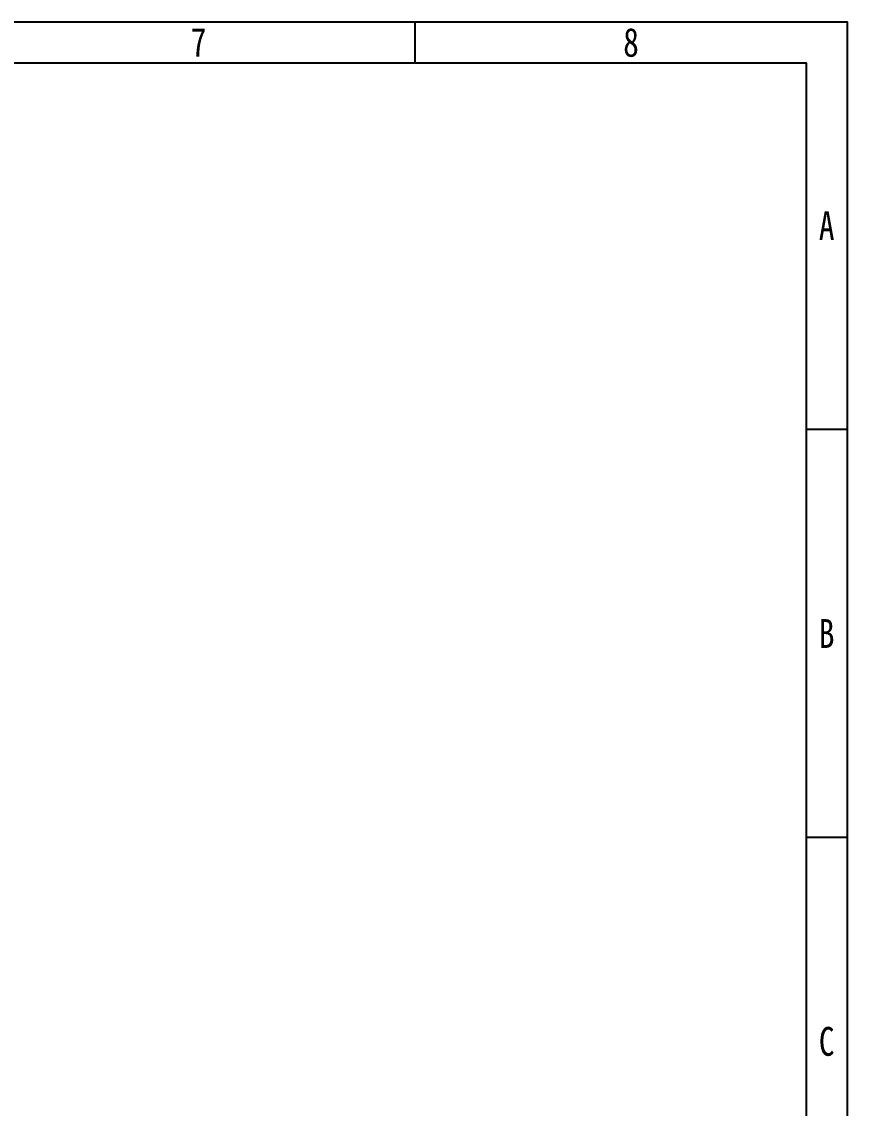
# Model space of a CAD drawing. Header units: millimetres. Extents: x 2423 to 7028, y 909 to 2460.
# Drawn here: x 6504 to 7028, y 1771 to 2460 of the extents above; entities that cross this region are included whole.
import ezdxf
from ezdxf.enums import TextEntityAlignment as Align

# ---------------------------------------------------------------- set-up
doc = ezdxf.new("R2010")
doc.units = ezdxf.units.MM
doc.styles.get("Standard").update_dxf_attribs({"font": ''})
doc.styles.get('Standard').set_extended_font_data('SimSun')

# ---------------------------------------------------------------- blocks, each defined once
blk = doc.blocks.new('3')
at = {"color": 2}
for p, q in [((8066.12, 1548.82), (8066.12, 1524.82)), ((8318.12, 1311.22), (8294.12, 1311.22)), ((8318.12, 1073.62), (8294.12, 1073.62))]:
    blk.add_line(p, q, dxfattribs=at)
for points in [[(6302.12, 123.22), (6302.12, 1548.82), (8318.12, 1548.82), (8318.12, 123.22)], [(6422.12, 147.22), (6422.12, 1524.82), (8294.12, 1524.82), (8294.12, 147.22)]]:
    blk.add_lwpolyline(points, close=True, dxfattribs=at)
at = {"color": 2, "width": 0.8}
for s, p in [('7', (7940.12, 1536.82)), ('8', (8192.12, 1536.82)), ('A', (8306.12, 1430.02)), ('B', (8306.12, 1192.42)), ('C', (8306.12, 954.82))]:
    blk.add_text(s, height=16.8, dxfattribs=at).set_placement(p, align=Align.MIDDLE_CENTER)
for tag, height, p in [('整机外形图', 19.2, (7909.61, 256.24)), ('当前页', 12, (8078.12, 207.22)), ('总页数', 12, (8222.12, 207.22))]:
    blk.add_attdef(tag, text='', height=height, dxfattribs=at).set_placement(p, align=Align.MIDDLE)
at = {"color": 7, "width": 0.8}
for tag, height, p in [('编号', 19.2, (8153.31, 252.27)), ('比例', 12, (7958.12, 171.22))]:
    blk.add_attdef(tag, text='', height=height, dxfattribs=at).set_placement(p, align=Align.MIDDLE)

msp = doc.modelspace()

# ---------------------------------------------------------------- block references
at = {"xscale": 1.088, "yscale": 1.088, "zscale": 1.088}
msp.add_blockref('3', (-2022.45, 774.9), dxfattribs=at)

doc.saveas('drawing.dxf')
